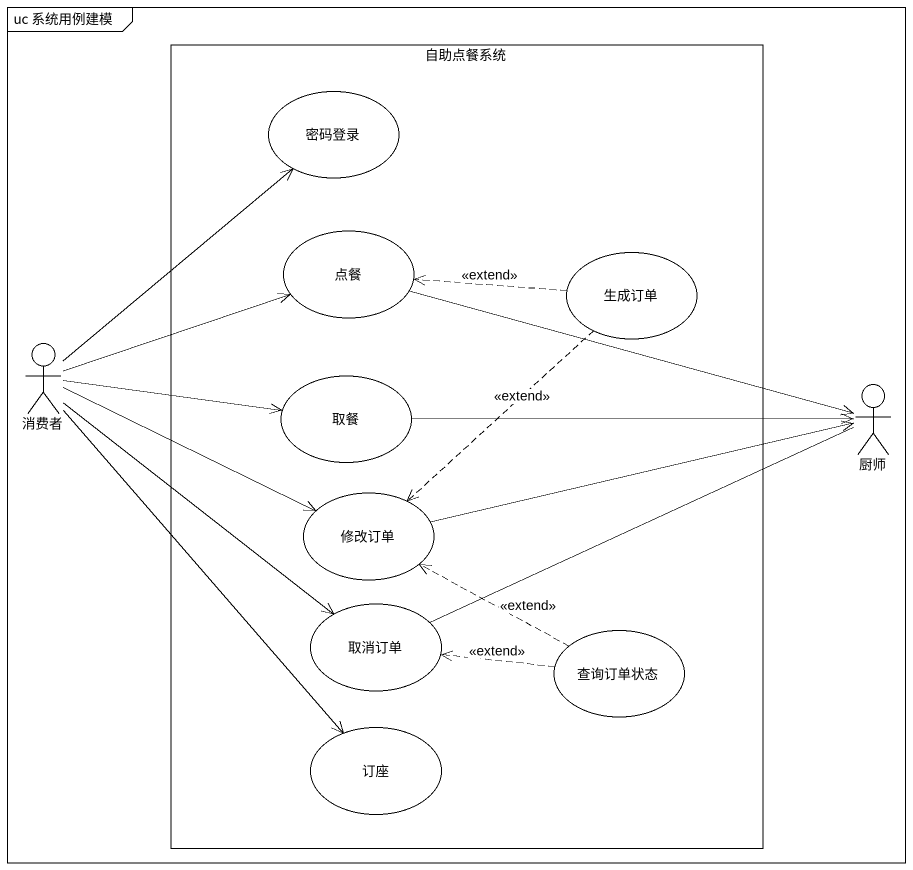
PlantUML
@startuml
mainframe uc 系统用例建模
rectangle 自助点餐系统 {
  usecase 密码登录
  usecase 点餐
  usecase 生成订单
  usecase 取餐
  usecase 修改订单
  usecase 取消订单
  usecase 查询订单状态
  usecase 订座
}
actor 消费者
actor 厨师
生成订单 .left.> 点餐 : <<extend>>
生成订单 ..> 修改订单 : <<extend>>
消费者 -up-> 密码登录
消费者 -right-> 点餐
消费者 -right-> 取餐
消费者 -right-> 修改订单
消费者 --> 取消订单
消费者 --> 订座
厨师 <-left- 点餐
厨师 <-left- 取餐
厨师 <-left- 修改订单
厨师 -left- 取消订单
查询订单状态 .left.> 修改订单 : <<extend>>
查询订单状态 .left.> 取消订单 : <<extend>>
@enduml
